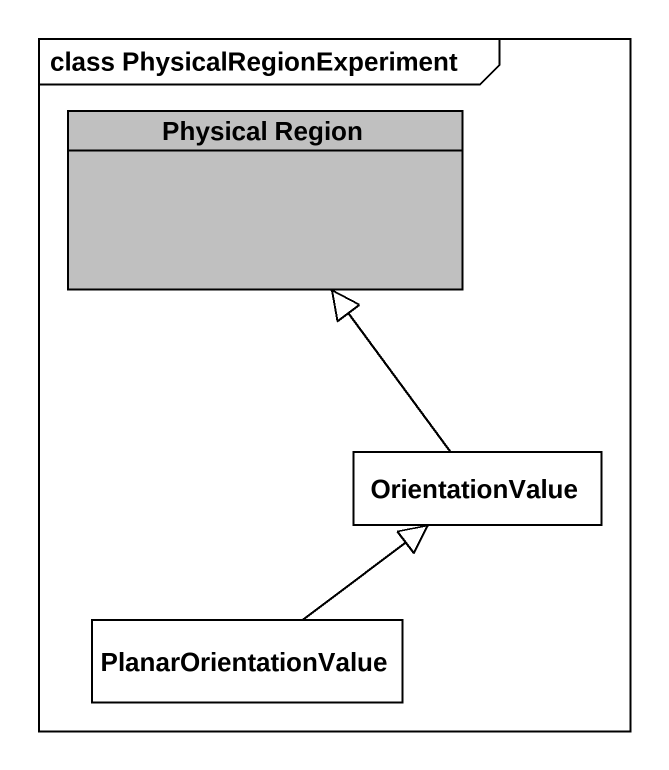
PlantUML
@startuml
mainframe class PhysicalRegionExperiment
hide circle
hide empty members
class "Physical Region" as Physical_Region #C0C0C0
class OrientationValue
class PlanarOrientationValue
OrientationValue -up-|> Physical_Region
PlanarOrientationValue -up-|> OrientationValue
@enduml
